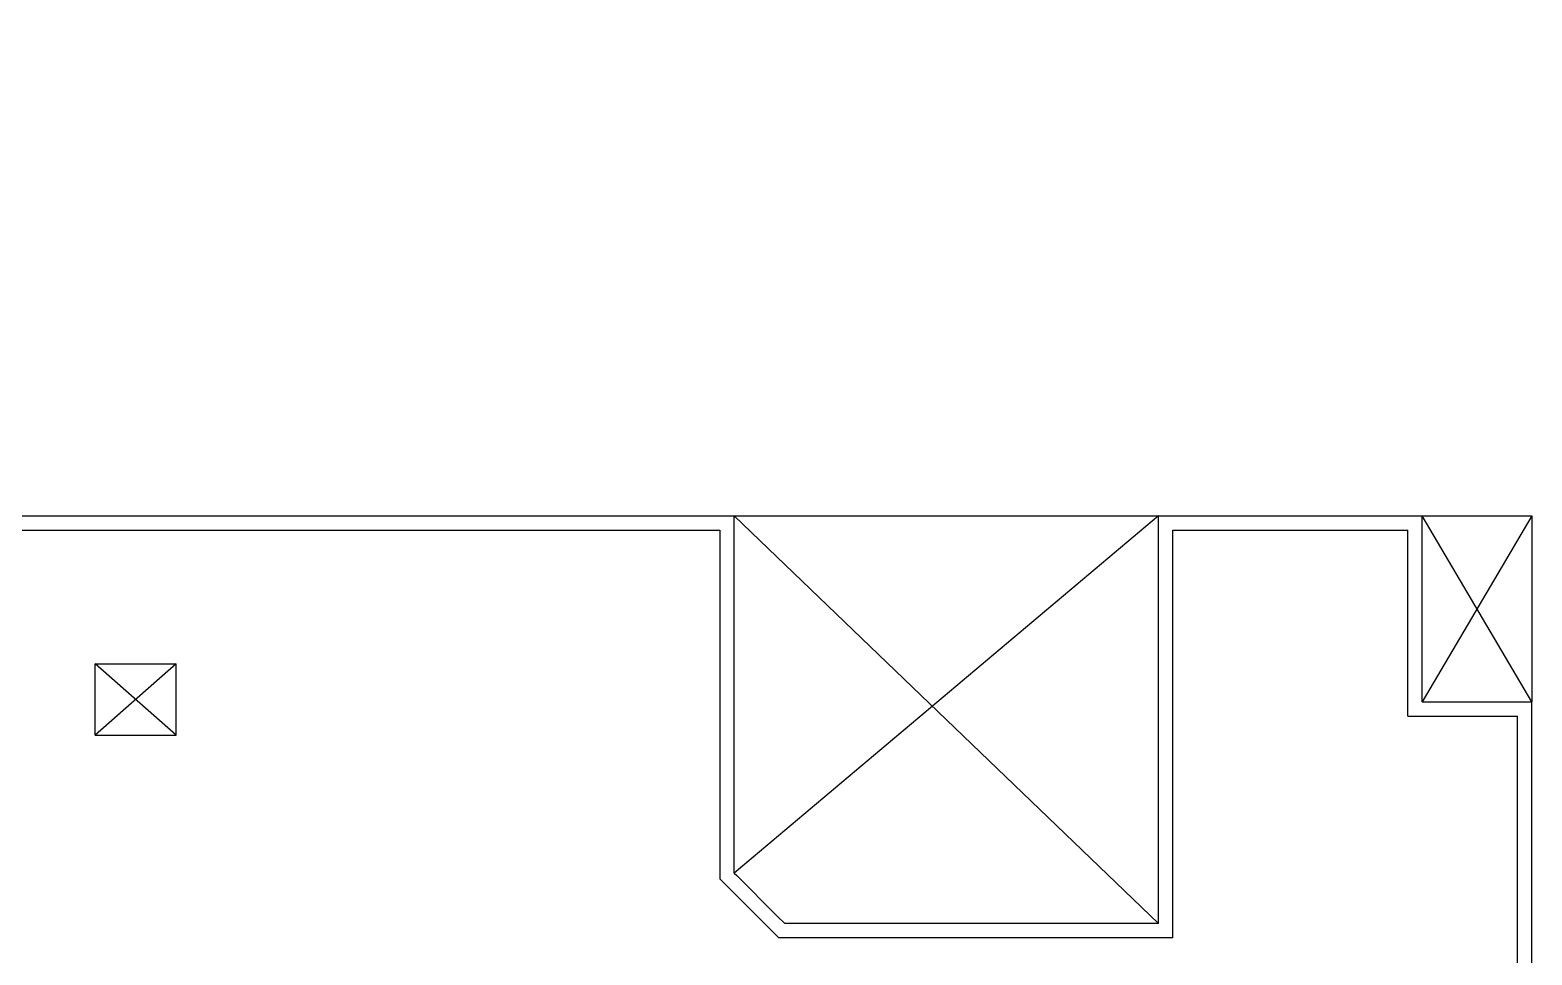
# Model space of a CAD drawing. Header units: millimetres. Extents: x 223 to 336, y 70 to 139.
# Drawn here: x 261.86 to 277.61, y 104.65 to 114.35 of the extents above; entities that cross this region are included whole.
import ezdxf

# ---------------------------------------------------------------- set-up
doc = ezdxf.new("R2010")
doc.units = ezdxf.units.MM
doc.linetypes.add('HIDDEN', pattern=[9.525, 6.35, -3.175])
for name, color, linetype in [('CORTE', 230, 'Continuous'), ('MUROS', 5, 'Continuous'), ('pisos', 8, 'Continuous'), ('PROYECCIONES', 6, 'HIDDEN')]:
    doc.layers.add(name, color=color, linetype=linetype)

msp = doc.modelspace()

# ---------------------------------------------------------------- linework, layer by layer
at = {"layer": 'CORTE'}
for p, q in [((248.16673, 109.25349), (269.24344, 109.25349)), ((269.24344, 105.50839), (269.24344, 109.25349)), ((273.69344, 104.97849), (273.69344, 109.25349)), ((273.69344, 109.25349), (276.45779, 109.25349)), ((276.45779, 107.30349), (276.45779, 109.25349)), ((248.25124, 109.10349), (269.09344, 109.10349)), ((269.09344, 109.10349), (269.09344, 105.44626)), ((273.84344, 104.82849), (273.84344, 109.10349)), ((273.84344, 109.10349), (276.30779, 109.10349)), ((276.30779, 107.15349), (276.30779, 109.10349)), ((262.54344, 107.70349), (263.39344, 107.70349)), ((262.54344, 106.95349), (262.54344, 107.70349)), ((263.39344, 106.95349), (263.39344, 107.70349)), ((276.45779, 107.30349), (277.60779, 107.30349)), ((277.60779, 98.70349), (277.60779, 107.30349)), ((276.30779, 107.15349), (277.45779, 107.15349)), ((277.45779, 98.85349), (277.45779, 107.15349)), ((262.54344, 106.95349), (263.39344, 106.95349)), ((269.7112, 104.82849), (269.09344, 105.44626)), ((269.69509, 105.05674), (269.27082, 105.48101)), ((269.69509, 105.05674), (269.77333, 104.97849)), ((273.69344, 104.97849), (269.77333, 104.97849)), ((273.84344, 104.82849), (269.7112, 104.82849))]:
    msp.add_line(p, q, dxfattribs=at)
msp.add_arc((260.10233, 103.00349), 11.34453, 187.72543, 187.72543, dxfattribs=at)
at = {"layer": 'MUROS'}
msp.add_line((269.24344, 105.50839), (269.27082, 105.48101), dxfattribs=at)
at = {"layer": 'pisos', "ltscale": 0.05}
for p, q in [((269.24344, 109.25349), (273.69344, 109.25349)), ((276.45779, 109.25349), (277.60779, 109.25349)), ((277.60779, 109.25349), (277.60779, 107.30349))]:
    msp.add_line(p, q, dxfattribs=at)
at = {"layer": 'PROYECCIONES', "linetype": 'Continuous', "ltscale": 0.05}
for p, q in [((273.69344, 104.97849), (269.24344, 109.25349)), ((273.69344, 109.25349), (269.24344, 105.50839)), ((277.60779, 107.30349), (276.45779, 109.25349)), ((277.60779, 109.25349), (276.45779, 107.30349)), ((263.39344, 106.95349), (262.54344, 107.70349)), ((263.39344, 107.70349), (262.54344, 106.95349))]:
    msp.add_line(p, q, dxfattribs=at)

doc.saveas('drawing.dxf')
